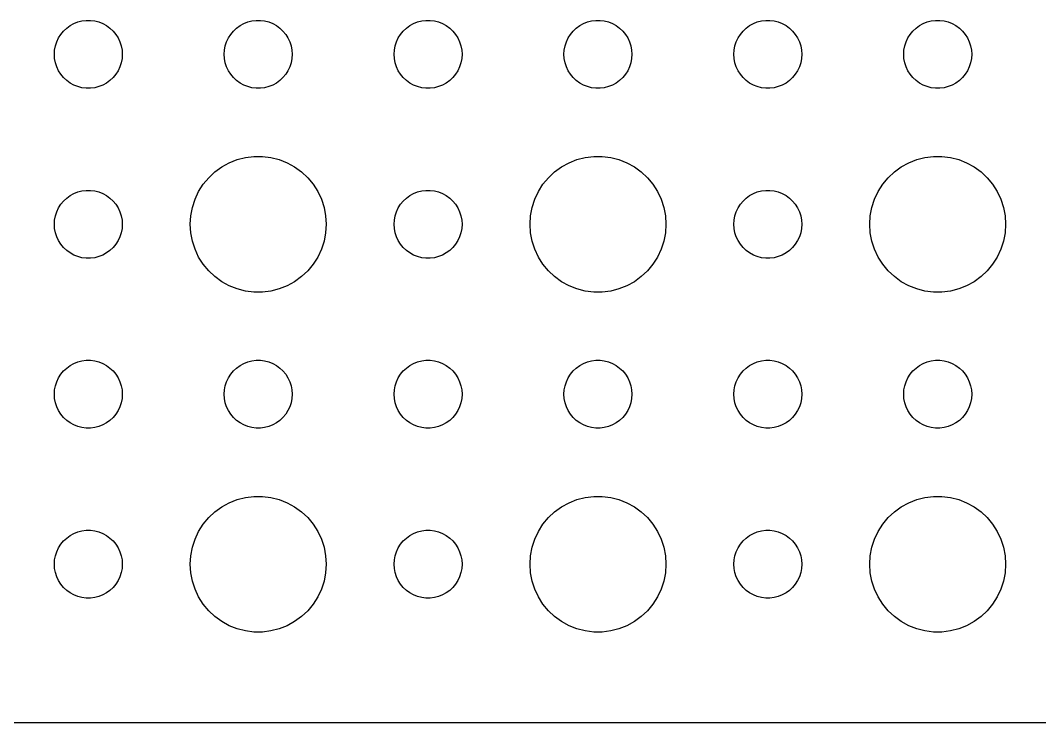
# Model space of a CAD drawing. Header units: metres. Extents: x -180 to 180, y -37 to 37.
# Drawn here: x -3 to 42, y -36.99 to -6 of the extents above; entities that cross this region are included whole.
import ezdxf

# ---------------------------------------------------------------- set-up
doc = ezdxf.new("R2010")
doc.units = ezdxf.units.M

msp = doc.modelspace()

# ---------------------------------------------------------------- linework, layer by layer
for p, q in [((-0.956131, -6.34422), (-0.803726, -6.23351)), ((-0.803726, -6.23351), (-0.638657, -6.14275)), ((-0.638657, -6.14275), (-0.463516, -6.07341)), ((-0.463516, -6.07341), (-0.281067, -6.02657)), ((-0.281067, -6.02657), (-0.094177, -6.00294)), ((-0.094177, -6.00294), (0.094177, -6.00294)), ((0.094177, -6.00294), (0.281067, -6.02657)), ((0.281067, -6.02657), (0.463516, -6.07341)), ((0.463516, -6.07341), (0.638657, -6.14275)), ((0.638657, -6.14275), (0.803726, -6.23351)), ((0.803726, -6.23351), (0.956131, -6.34422)), ((6.54385, -6.34422), (6.69626, -6.23351)), ((6.69626, -6.23351), (6.86133, -6.14275)), ((6.86133, -6.14275), (7.03647, -6.07341)), ((7.03647, -6.07341), (7.21892, -6.02657)), ((7.21892, -6.02657), (7.40581, -6.00294)), ((7.40581, -6.00294), (7.59418, -6.00294)), ((7.59418, -6.00294), (7.78107, -6.02657)), ((7.78107, -6.02657), (7.96352, -6.07341)), ((7.96352, -6.07341), (8.13866, -6.14275)), ((8.13866, -6.14275), (8.30373, -6.23351)), ((8.30373, -6.23351), (8.45613, -6.34422)), ((14.0439, -6.34422), (14.1963, -6.23351)), ((14.1963, -6.23351), (14.3613, -6.14275)), ((14.3613, -6.14275), (14.5365, -6.07341)), ((14.5365, -6.07341), (14.7189, -6.02657)), ((14.7189, -6.02657), (14.9058, -6.00294)), ((14.9058, -6.00294), (15.0942, -6.00294)), ((15.0942, -6.00294), (15.2811, -6.02657)), ((15.2811, -6.02657), (15.4635, -6.07341)), ((15.4635, -6.07341), (15.6387, -6.14275)), ((15.6387, -6.14275), (15.8037, -6.23351)), ((15.8037, -6.23351), (15.9561, -6.34422)), ((21.5439, -6.34422), (21.6963, -6.23351)), ((21.6963, -6.23351), (21.8613, -6.14275)), ((21.8613, -6.14275), (22.0365, -6.07341)), ((22.0365, -6.07341), (22.2189, -6.02657)), ((22.2189, -6.02657), (22.4058, -6.00294)), ((22.4058, -6.00294), (22.5942, -6.00294)), ((22.5942, -6.00294), (22.7811, -6.02657)), ((22.7811, -6.02657), (22.9635, -6.07341)), ((22.9635, -6.07341), (23.1387, -6.14275)), ((23.1387, -6.14275), (23.3037, -6.23351)), ((23.3037, -6.23351), (23.4561, -6.34422)), ((29.0439, -6.34422), (29.1963, -6.23351)), ((29.1963, -6.23351), (29.3613, -6.14275)), ((29.3613, -6.14275), (29.5365, -6.07341)), ((29.5365, -6.07341), (29.7189, -6.02657)), ((29.7189, -6.02657), (29.9058, -6.00294)), ((29.9058, -6.00294), (30.0942, -6.00294)), ((30.0942, -6.00294), (30.2811, -6.02657)), ((30.2811, -6.02657), (30.4635, -6.07341)), ((30.4635, -6.07341), (30.6387, -6.14275)), ((30.6387, -6.14275), (30.8037, -6.23351)), ((30.8037, -6.23351), (30.9561, -6.34422)), ((36.5439, -6.34422), (36.6963, -6.23351)), ((36.6963, -6.23351), (36.8613, -6.14275)), ((36.8613, -6.14275), (37.0365, -6.07341)), ((37.0365, -6.07341), (37.2189, -6.02657)), ((37.2189, -6.02657), (37.4058, -6.00294)), ((37.4058, -6.00294), (37.5942, -6.00294)), ((37.5942, -6.00294), (37.7811, -6.02657)), ((37.7811, -6.02657), (37.9635, -6.07341)), ((37.9635, -6.07341), (38.1387, -6.14275)), ((38.1387, -6.14275), (38.3037, -6.23351)), ((38.3037, -6.23351), (38.4561, -6.34422)), ((-1.31445, -6.77736), (-1.21352, -6.61832)), ((-1.21352, -6.61832), (-1.09344, -6.47318)), ((-1.09344, -6.47318), (-0.956131, -6.34422)), ((0.956131, -6.34422), (1.09344, -6.47318)), ((1.09344, -6.47318), (1.21352, -6.61832)), ((1.21352, -6.61832), (1.31445, -6.77736)), ((6.18553, -6.77736), (6.28647, -6.61832)), ((6.28647, -6.61832), (6.40654, -6.47318)), ((6.40654, -6.47318), (6.54385, -6.34422)), ((8.45613, -6.34422), (8.59344, -6.47318)), ((8.59344, -6.47318), (8.71352, -6.61832)), ((8.71352, -6.61832), (8.81445, -6.77736)), ((13.6855, -6.77736), (13.7865, -6.61832)), ((13.7865, -6.61832), (13.9065, -6.47318)), ((13.9065, -6.47318), (14.0439, -6.34422)), ((15.9561, -6.34422), (16.0934, -6.47318)), ((16.0934, -6.47318), (16.2135, -6.61832)), ((16.2135, -6.61832), (16.3145, -6.77736)), ((21.1855, -6.77736), (21.2865, -6.61832)), ((21.2865, -6.61832), (21.4065, -6.47318)), ((21.4065, -6.47318), (21.5439, -6.34422)), ((23.4561, -6.34422), (23.5934, -6.47318)), ((23.5934, -6.47318), (23.7135, -6.61832)), ((23.7135, -6.61832), (23.8145, -6.77736)), ((28.6855, -6.77736), (28.7865, -6.61832)), ((28.7865, -6.61832), (28.9065, -6.47318)), ((28.9065, -6.47318), (29.0439, -6.34422)), ((30.9561, -6.34422), (31.0934, -6.47318)), ((31.0934, -6.47318), (31.2135, -6.61832)), ((31.2135, -6.61832), (31.3145, -6.77736)), ((36.1855, -6.77736), (36.2865, -6.61832)), ((36.2865, -6.61832), (36.4065, -6.47318)), ((36.4065, -6.47318), (36.5439, -6.34422)), ((38.4561, -6.34422), (38.5934, -6.47318)), ((38.5934, -6.47318), (38.7135, -6.61832)), ((38.7135, -6.61832), (38.8145, -6.77736)), ((-1.48816, -7.312), (-1.45287, -7.12695)), ((-1.45287, -7.12695), (-1.39465, -6.9478)), ((-1.39465, -6.9478), (-1.31445, -6.77736)), ((1.31445, -6.77736), (1.39465, -6.9478)), ((1.39465, -6.9478), (1.45287, -7.12695)), ((1.45287, -7.12695), (1.48816, -7.312)), ((6.01183, -7.312), (6.04712, -7.12695)), ((6.04712, -7.12695), (6.10533, -6.9478)), ((6.10533, -6.9478), (6.18553, -6.77736)), ((8.81445, -6.77736), (8.89465, -6.9478)), ((8.89465, -6.9478), (8.95287, -7.12695)), ((8.95287, -7.12695), (8.98816, -7.312)), ((13.5118, -7.312), (13.5471, -7.12695)), ((13.5471, -7.12695), (13.6053, -6.9478)), ((13.6053, -6.9478), (13.6855, -6.77736)), ((16.3145, -6.77736), (16.3947, -6.9478)), ((16.3947, -6.9478), (16.4529, -7.12695)), ((16.4529, -7.12695), (16.4882, -7.312)), ((21.0118, -7.312), (21.0471, -7.12695)), ((21.0471, -7.12695), (21.1053, -6.9478)), ((21.1053, -6.9478), (21.1855, -6.77736)), ((23.8145, -6.77736), (23.8947, -6.9478)), ((23.8947, -6.9478), (23.9529, -7.12695)), ((23.9529, -7.12695), (23.9882, -7.312)), ((28.5118, -7.312), (28.5471, -7.12695)), ((28.5471, -7.12695), (28.6053, -6.9478)), ((28.6053, -6.9478), (28.6855, -6.77736)), ((31.3145, -6.77736), (31.3947, -6.9478)), ((31.3947, -6.9478), (31.4529, -7.12695)), ((31.4529, -7.12695), (31.4882, -7.312)), ((36.0118, -7.312), (36.0471, -7.12695)), ((36.0471, -7.12695), (36.1053, -6.9478)), ((36.1053, -6.9478), (36.1855, -6.77736)), ((38.8145, -6.77736), (38.8947, -6.9478)), ((38.8947, -6.9478), (38.9529, -7.12695)), ((38.9529, -7.12695), (38.9882, -7.312)), ((-1.5, -7.5), (-1.48816, -7.312)), ((-1.48816, -7.68799), (-1.5, -7.5)), ((1.48816, -7.312), (1.5, -7.5)), ((1.5, -7.5), (1.48816, -7.68799)), ((6, -7.5), (6.01183, -7.312)), ((6.01183, -7.68799), (6, -7.5)), ((8.98816, -7.312), (9, -7.5)), ((9, -7.5), (8.98816, -7.68799)), ((13.5, -7.5), (13.5118, -7.312)), ((13.5118, -7.68799), (13.5, -7.5)), ((16.4882, -7.312), (16.5, -7.5)), ((16.5, -7.5), (16.4882, -7.68799)), ((21, -7.5), (21.0118, -7.312)), ((21.0118, -7.68799), (21, -7.5)), ((23.9882, -7.312), (24, -7.5)), ((24, -7.5), (23.9882, -7.68799)), ((28.5, -7.5), (28.5118, -7.312)), ((28.5118, -7.68799), (28.5, -7.5)), ((31.4882, -7.312), (31.5, -7.5)), ((31.5, -7.5), (31.4882, -7.68799)), ((36, -7.5), (36.0118, -7.312)), ((36.0118, -7.68799), (36, -7.5)), ((38.9882, -7.312), (39, -7.5)), ((39, -7.5), (38.9882, -7.68799)), ((-1.45287, -7.87303), (-1.48816, -7.68799)), ((-1.39465, -8.05219), (-1.45287, -7.87303)), ((-1.31445, -8.22263), (-1.39465, -8.05219)), ((1.39465, -8.05219), (1.31445, -8.22263)), ((1.45287, -7.87303), (1.39465, -8.05219)), ((1.48816, -7.68799), (1.45287, -7.87303)), ((6.04712, -7.87303), (6.01183, -7.68799)), ((6.10533, -8.05219), (6.04712, -7.87303)), ((6.18553, -8.22263), (6.10533, -8.05219)), ((8.89465, -8.05219), (8.81445, -8.22263)), ((8.95287, -7.87303), (8.89465, -8.05219)), ((8.98816, -7.68799), (8.95287, -7.87303)), ((13.5471, -7.87303), (13.5118, -7.68799)), ((13.6053, -8.05219), (13.5471, -7.87303)), ((13.6855, -8.22263), (13.6053, -8.05219)), ((16.3947, -8.05219), (16.3145, -8.22263)), ((16.4529, -7.87303), (16.3947, -8.05219)), ((16.4882, -7.68799), (16.4529, -7.87303)), ((21.0471, -7.87303), (21.0118, -7.68799)), ((21.1053, -8.05219), (21.0471, -7.87303)), ((21.1855, -8.22263), (21.1053, -8.05219)), ((23.8947, -8.05219), (23.8145, -8.22263)), ((23.9529, -7.87303), (23.8947, -8.05219)), ((23.9882, -7.68799), (23.9529, -7.87303)), ((28.5471, -7.87303), (28.5118, -7.68799)), ((28.6053, -8.05219), (28.5471, -7.87303)), ((28.6855, -8.22263), (28.6053, -8.05219)), ((31.3947, -8.05219), (31.3145, -8.22263)), ((31.4529, -7.87303), (31.3947, -8.05219)), ((31.4882, -7.68799), (31.4529, -7.87303)), ((36.0471, -7.87303), (36.0118, -7.68799)), ((36.1053, -8.05219), (36.0471, -7.87303)), ((36.1855, -8.22263), (36.1053, -8.05219)), ((38.8947, -8.05219), (38.8145, -8.22263)), ((38.9529, -7.87303), (38.8947, -8.05219)), ((38.9882, -7.68799), (38.9529, -7.87303)), ((-1.21352, -8.38167), (-1.31445, -8.22263)), ((-1.09344, -8.52681), (-1.21352, -8.38167)), ((-0.956131, -8.65576), (-1.09344, -8.52681)), ((1.09344, -8.52681), (0.956131, -8.65576)), ((1.21352, -8.38167), (1.09344, -8.52681)), ((1.31445, -8.22263), (1.21352, -8.38167)), ((6.28647, -8.38167), (6.18553, -8.22263)), ((6.40654, -8.52681), (6.28647, -8.38167)), ((6.54385, -8.65576), (6.40654, -8.52681)), ((8.59344, -8.52681), (8.45613, -8.65576)), ((8.71352, -8.38167), (8.59344, -8.52681)), ((8.81445, -8.22263), (8.71352, -8.38167)), ((13.7865, -8.38167), (13.6855, -8.22263)), ((13.9065, -8.52681), (13.7865, -8.38167)), ((14.0439, -8.65576), (13.9065, -8.52681)), ((16.0934, -8.52681), (15.9561, -8.65576)), ((16.2135, -8.38167), (16.0934, -8.52681)), ((16.3145, -8.22263), (16.2135, -8.38167)), ((21.2865, -8.38167), (21.1855, -8.22263)), ((21.4065, -8.52681), (21.2865, -8.38167)), ((21.5439, -8.65576), (21.4065, -8.52681)), ((23.5934, -8.52681), (23.4561, -8.65576)), ((23.7135, -8.38167), (23.5934, -8.52681)), ((23.8145, -8.22263), (23.7135, -8.38167)), ((28.7865, -8.38167), (28.6855, -8.22263)), ((28.9065, -8.52681), (28.7865, -8.38167)), ((29.0439, -8.65576), (28.9065, -8.52681)), ((31.0934, -8.52681), (30.9561, -8.65576)), ((31.2135, -8.38167), (31.0934, -8.52681)), ((31.3145, -8.22263), (31.2135, -8.38167)), ((36.2865, -8.38167), (36.1855, -8.22263)), ((36.4065, -8.52681), (36.2865, -8.38167)), ((36.5439, -8.65576), (36.4065, -8.52681)), ((38.5934, -8.52681), (38.4561, -8.65576)), ((38.7135, -8.38167), (38.5934, -8.52681)), ((38.8145, -8.22263), (38.7135, -8.38167)), ((-0.803726, -8.76648), (-0.956131, -8.65576)), ((-0.638657, -8.85724), (-0.803726, -8.76648)), ((-0.463516, -8.92657), (-0.638657, -8.85724)), ((-0.281067, -8.97342), (-0.463516, -8.92657)), ((-0.094177, -8.99704), (-0.281067, -8.97342)), ((0.094177, -8.99704), (-0.094177, -8.99704)), ((0.281067, -8.97342), (0.094177, -8.99704)), ((0.463516, -8.92657), (0.281067, -8.97342)), ((0.638657, -8.85724), (0.463516, -8.92657)), ((0.803726, -8.76648), (0.638657, -8.85724)), ((0.956131, -8.65576), (0.803726, -8.76648)), ((6.69626, -8.76648), (6.54385, -8.65576)), ((6.86133, -8.85724), (6.69626, -8.76648)), ((7.03647, -8.92657), (6.86133, -8.85724)), ((7.21892, -8.97342), (7.03647, -8.92657)), ((7.40581, -8.99704), (7.21892, -8.97342)), ((7.59418, -8.99704), (7.40581, -8.99704)), ((7.78107, -8.97342), (7.59418, -8.99704)), ((7.96352, -8.92657), (7.78107, -8.97342)), ((8.13866, -8.85724), (7.96352, -8.92657)), ((8.30373, -8.76648), (8.13866, -8.85724)), ((8.45613, -8.65576), (8.30373, -8.76648)), ((14.1963, -8.76648), (14.0439, -8.65576)), ((14.3613, -8.85724), (14.1963, -8.76648)), ((14.5365, -8.92657), (14.3613, -8.85724)), ((14.7189, -8.97342), (14.5365, -8.92657)), ((14.9058, -8.99704), (14.7189, -8.97342)), ((15.0942, -8.99704), (14.9058, -8.99704)), ((15.2811, -8.97342), (15.0942, -8.99704)), ((15.4635, -8.92657), (15.2811, -8.97342)), ((15.6387, -8.85724), (15.4635, -8.92657)), ((15.8037, -8.76648), (15.6387, -8.85724)), ((15.9561, -8.65576), (15.8037, -8.76648)), ((21.6963, -8.76648), (21.5439, -8.65576)), ((21.8613, -8.85724), (21.6963, -8.76648)), ((22.0365, -8.92657), (21.8613, -8.85724)), ((22.2189, -8.97342), (22.0365, -8.92657)), ((22.4058, -8.99704), (22.2189, -8.97342)), ((22.5942, -8.99704), (22.4058, -8.99704)), ((22.7811, -8.97342), (22.5942, -8.99704)), ((22.9635, -8.92657), (22.7811, -8.97342)), ((23.1387, -8.85724), (22.9635, -8.92657)), ((23.3037, -8.76648), (23.1387, -8.85724)), ((23.4561, -8.65576), (23.3037, -8.76648)), ((29.1963, -8.76648), (29.0439, -8.65576)), ((29.3613, -8.85724), (29.1963, -8.76648)), ((29.5365, -8.92657), (29.3613, -8.85724)), ((29.7189, -8.97342), (29.5365, -8.92657)), ((29.9058, -8.99704), (29.7189, -8.97342)), ((30.0942, -8.99704), (29.9058, -8.99704)), ((30.2811, -8.97342), (30.0942, -8.99704)), ((30.4635, -8.92657), (30.2811, -8.97342)), ((30.6387, -8.85724), (30.4635, -8.92657)), ((30.8037, -8.76648), (30.6387, -8.85724)), ((30.9561, -8.65576), (30.8037, -8.76648)), ((36.6963, -8.76648), (36.5439, -8.65576)), ((36.8613, -8.85724), (36.6963, -8.76648)), ((37.0365, -8.92657), (36.8613, -8.85724)), ((37.2189, -8.97342), (37.0365, -8.92657)), ((37.4058, -8.99704), (37.2189, -8.97342)), ((37.5942, -8.99704), (37.4058, -8.99704)), ((37.7811, -8.97342), (37.5942, -8.99704)), ((37.9635, -8.92657), (37.7811, -8.97342)), ((38.1387, -8.85724), (37.9635, -8.92657)), ((38.3037, -8.76648), (38.1387, -8.85724)), ((38.4561, -8.65576), (38.3037, -8.76648)), ((6.22266, -12.2855), (6.57294, -12.1468)), ((6.57294, -12.1468), (6.93785, -12.0531)), ((6.93785, -12.0531), (7.31161, -12.0059)), ((7.31161, -12.0059), (7.68837, -12.0059)), ((7.68837, -12.0059), (8.06213, -12.0531)), ((8.06213, -12.0531), (8.42705, -12.1468)), ((8.42705, -12.1468), (8.77733, -12.2855)), ((21.2227, -12.2855), (21.5729, -12.1468)), ((21.5729, -12.1468), (21.9379, -12.0531)), ((21.9379, -12.0531), (22.3116, -12.0059)), ((22.3116, -12.0059), (22.6884, -12.0059)), ((22.6884, -12.0059), (23.0621, -12.0531)), ((23.0621, -12.0531), (23.427, -12.1468)), ((23.427, -12.1468), (23.7773, -12.2855)), ((36.2227, -12.2855), (36.5729, -12.1468)), ((36.5729, -12.1468), (36.9379, -12.0531)), ((36.9379, -12.0531), (37.3116, -12.0059)), ((37.3116, -12.0059), (37.6884, -12.0059)), ((37.6884, -12.0059), (38.0621, -12.0531)), ((38.0621, -12.0531), (38.427, -12.1468)), ((38.427, -12.1468), (38.7773, -12.2855)), ((5.58772, -12.6884), (5.89252, -12.467)), ((5.89252, -12.467), (6.22266, -12.2855)), ((8.77733, -12.2855), (9.10747, -12.467)), ((9.10747, -12.467), (9.41226, -12.6884)), ((20.5877, -12.6884), (20.8925, -12.467)), ((20.8925, -12.467), (21.2227, -12.2855)), ((23.7773, -12.2855), (24.1075, -12.467)), ((24.1075, -12.467), (24.4123, -12.6884)), ((35.5877, -12.6884), (35.8925, -12.467)), ((35.8925, -12.467), (36.2227, -12.2855)), ((38.7773, -12.2855), (39.1075, -12.467)), ((39.1075, -12.467), (39.4123, -12.6884)), ((5.07294, -13.2366), (5.31308, -12.9464)), ((5.31308, -12.9464), (5.58772, -12.6884)), ((9.41226, -12.6884), (9.6869, -12.9464)), ((9.6869, -12.9464), (9.92705, -13.2366)), ((20.0729, -13.2366), (20.3131, -12.9464)), ((20.3131, -12.9464), (20.5877, -12.6884)), ((24.4123, -12.6884), (24.6869, -12.9464)), ((24.6869, -12.9464), (24.927, -13.2366)), ((35.0729, -13.2366), (35.3131, -12.9464)), ((35.3131, -12.9464), (35.5877, -12.6884)), ((39.4123, -12.6884), (39.6869, -12.9464)), ((39.6869, -12.9464), (39.927, -13.2366)), ((4.87108, -13.5547), (5.07294, -13.2366)), ((9.92705, -13.2366), (10.1289, -13.5547)), ((19.8711, -13.5547), (20.0729, -13.2366)), ((24.927, -13.2366), (25.1289, -13.5547)), ((34.8711, -13.5547), (35.0729, -13.2366)), ((39.927, -13.2366), (40.1289, -13.5547)), ((-1.09344, -13.9732), (-0.956131, -13.8442)), ((-0.956131, -13.8442), (-0.803726, -13.7335)), ((-0.803726, -13.7335), (-0.638657, -13.6427)), ((-0.638657, -13.6427), (-0.463516, -13.5734)), ((-0.463516, -13.5734), (-0.281067, -13.5266)), ((-0.281067, -13.5266), (-0.094177, -13.5029)), ((-0.094177, -13.5029), (0.094177, -13.5029)), ((0.094177, -13.5029), (0.281067, -13.5266)), ((0.281067, -13.5266), (0.463516, -13.5734)), ((0.463516, -13.5734), (0.638657, -13.6427)), ((0.638657, -13.6427), (0.803726, -13.7335)), ((0.803726, -13.7335), (0.956131, -13.8442)), ((0.956131, -13.8442), (1.09344, -13.9732)), ((4.59424, -14.2539), (4.71066, -13.8956)), ((4.71066, -13.8956), (4.87108, -13.5547)), ((10.1289, -13.5547), (10.2893, -13.8956)), ((10.2893, -13.8956), (10.4057, -14.2539)), ((13.9065, -13.9732), (14.0439, -13.8442)), ((14.0439, -13.8442), (14.1963, -13.7335)), ((14.1963, -13.7335), (14.3613, -13.6427)), ((14.3613, -13.6427), (14.5365, -13.5734)), ((14.5365, -13.5734), (14.7189, -13.5266)), ((14.7189, -13.5266), (14.9058, -13.5029)), ((14.9058, -13.5029), (15.0942, -13.5029)), ((15.0942, -13.5029), (15.2811, -13.5266)), ((15.2811, -13.5266), (15.4635, -13.5734)), ((15.4635, -13.5734), (15.6387, -13.6427)), ((15.6387, -13.6427), (15.8037, -13.7335)), ((15.8037, -13.7335), (15.9561, -13.8442)), ((15.9561, -13.8442), (16.0934, -13.9732)), ((19.5942, -14.2539), (19.7107, -13.8956)), ((19.7107, -13.8956), (19.8711, -13.5547)), ((25.1289, -13.5547), (25.2893, -13.8956)), ((25.2893, -13.8956), (25.4057, -14.2539)), ((28.9065, -13.9732), (29.0439, -13.8442)), ((29.0439, -13.8442), (29.1963, -13.7335)), ((29.1963, -13.7335), (29.3613, -13.6427)), ((29.3613, -13.6427), (29.5365, -13.5734)), ((29.5365, -13.5734), (29.7189, -13.5266)), ((29.7189, -13.5266), (29.9058, -13.5029)), ((29.9058, -13.5029), (30.0942, -13.5029)), ((30.0942, -13.5029), (30.2811, -13.5266)), ((30.2811, -13.5266), (30.4635, -13.5734)), ((30.4635, -13.5734), (30.6387, -13.6427)), ((30.6387, -13.6427), (30.8037, -13.7335)), ((30.8037, -13.7335), (30.9561, -13.8442)), ((30.9561, -13.8442), (31.0934, -13.9732)), ((34.5942, -14.2539), (34.7107, -13.8956)), ((34.7107, -13.8956), (34.8711, -13.5547)), ((40.1289, -13.5547), (40.2893, -13.8956)), ((40.2893, -13.8956), (40.4057, -14.2539)), ((-1.39465, -14.4478), (-1.31445, -14.2774)), ((-1.31445, -14.2774), (-1.21352, -14.1183)), ((-1.21352, -14.1183), (-1.09344, -13.9732)), ((1.09344, -13.9732), (1.21352, -14.1183)), ((1.21352, -14.1183), (1.31445, -14.2774)), ((1.31445, -14.2774), (1.39465, -14.4478)), ((4.52365, -14.624), (4.59424, -14.2539)), ((10.4057, -14.2539), (10.4763, -14.624)), ((13.6053, -14.4478), (13.6855, -14.2774)), ((13.6855, -14.2774), (13.7865, -14.1183)), ((13.7865, -14.1183), (13.9065, -13.9732)), ((16.0934, -13.9732), (16.2135, -14.1183)), ((16.2135, -14.1183), (16.3145, -14.2774)), ((16.3145, -14.2774), (16.3947, -14.4478)), ((19.5237, -14.624), (19.5942, -14.2539)), ((25.4057, -14.2539), (25.4763, -14.624)), ((28.6053, -14.4478), (28.6855, -14.2774)), ((28.6855, -14.2774), (28.7865, -14.1183)), ((28.7865, -14.1183), (28.9065, -13.9732)), ((31.0934, -13.9732), (31.2135, -14.1183)), ((31.2135, -14.1183), (31.3145, -14.2774)), ((31.3145, -14.2774), (31.3947, -14.4478)), ((34.5237, -14.624), (34.5942, -14.2539)), ((40.4057, -14.2539), (40.4763, -14.624)), ((-1.5, -15), (-1.48816, -14.812)), ((-1.48816, -14.812), (-1.45287, -14.627)), ((-1.45287, -14.627), (-1.39465, -14.4478)), ((1.39465, -14.4478), (1.45287, -14.627)), ((1.45287, -14.627), (1.48816, -14.812)), ((1.48816, -14.812), (1.5, -15)), ((4.5, -15), (4.52365, -14.624)), ((10.4763, -14.624), (10.5, -15)), ((13.5, -15), (13.5118, -14.812)), ((13.5118, -14.812), (13.5471, -14.627)), ((13.5471, -14.627), (13.6053, -14.4478)), ((16.3947, -14.4478), (16.4529, -14.627)), ((16.4529, -14.627), (16.4882, -14.812)), ((16.4882, -14.812), (16.5, -15)), ((19.5, -15), (19.5237, -14.624)), ((25.4763, -14.624), (25.5, -15)), ((28.5, -15), (28.5118, -14.812)), ((28.5118, -14.812), (28.5471, -14.627)), ((28.5471, -14.627), (28.6053, -14.4478)), ((31.3947, -14.4478), (31.4529, -14.627)), ((31.4529, -14.627), (31.4882, -14.812)), ((31.4882, -14.812), (31.5, -15)), ((34.5, -15), (34.5237, -14.624)), ((40.4763, -14.624), (40.5, -15)), ((-1.48816, -15.188), (-1.5, -15)), ((-1.45287, -15.373), (-1.48816, -15.188)), ((1.48816, -15.188), (1.45287, -15.373)), ((1.5, -15), (1.48816, -15.188)), ((4.52365, -15.376), (4.5, -15)), ((10.5, -15), (10.4763, -15.376)), ((13.5118, -15.188), (13.5, -15)), ((13.5471, -15.373), (13.5118, -15.188)), ((16.4882, -15.188), (16.4529, -15.373)), ((16.5, -15), (16.4882, -15.188)), ((19.5237, -15.376), (19.5, -15)), ((25.5, -15), (25.4763, -15.376)), ((28.5118, -15.188), (28.5, -15)), ((28.5471, -15.373), (28.5118, -15.188)), ((31.4882, -15.188), (31.4529, -15.373)), ((31.5, -15), (31.4882, -15.188)), ((34.5237, -15.376), (34.5, -15)), ((40.5, -15), (40.4763, -15.376)), ((-1.39465, -15.5522), (-1.45287, -15.373)), ((-1.31445, -15.7226), (-1.39465, -15.5522)), ((-1.21352, -15.8817), (-1.31445, -15.7226)), ((1.31445, -15.7226), (1.21352, -15.8817)), ((1.39465, -15.5522), (1.31445, -15.7226)), ((1.45287, -15.373), (1.39465, -15.5522)), ((4.59424, -15.7461), (4.52365, -15.376)), ((4.71066, -16.1044), (4.59424, -15.7461)), ((10.4057, -15.7461), (10.2893, -16.1044)), ((10.4763, -15.376), (10.4057, -15.7461)), ((13.6053, -15.5522), (13.5471, -15.373)), ((13.6855, -15.7226), (13.6053, -15.5522)), ((13.7865, -15.8817), (13.6855, -15.7226)), ((16.3145, -15.7226), (16.2135, -15.8817)), ((16.3947, -15.5522), (16.3145, -15.7226)), ((16.4529, -15.373), (16.3947, -15.5522)), ((19.5942, -15.7461), (19.5237, -15.376)), ((19.7107, -16.1044), (19.5942, -15.7461)), ((25.4057, -15.7461), (25.2893, -16.1044)), ((25.4763, -15.376), (25.4057, -15.7461)), ((28.6053, -15.5522), (28.5471, -15.373)), ((28.6855, -15.7226), (28.6053, -15.5522)), ((28.7865, -15.8817), (28.6855, -15.7226)), ((31.3145, -15.7226), (31.2135, -15.8817)), ((31.3947, -15.5522), (31.3145, -15.7226)), ((31.4529, -15.373), (31.3947, -15.5522)), ((34.5942, -15.7461), (34.5237, -15.376)), ((34.7107, -16.1044), (34.5942, -15.7461)), ((40.4057, -15.7461), (40.2893, -16.1044)), ((40.4763, -15.376), (40.4057, -15.7461)), ((-1.09344, -16.0268), (-1.21352, -15.8817)), ((-0.956131, -16.1558), (-1.09344, -16.0268)), ((-0.803726, -16.2665), (-0.956131, -16.1558)), ((0.956131, -16.1558), (0.803726, -16.2665)), ((1.09344, -16.0268), (0.956131, -16.1558)), ((1.21352, -15.8817), (1.09344, -16.0268)), ((4.87108, -16.4453), (4.71066, -16.1044)), ((10.2893, -16.1044), (10.1289, -16.4453)), ((13.9065, -16.0268), (13.7865, -15.8817)), ((14.0439, -16.1558), (13.9065, -16.0268)), ((14.1963, -16.2665), (14.0439, -16.1558)), ((15.9561, -16.1558), (15.8037, -16.2665)), ((16.0934, -16.0268), (15.9561, -16.1558)), ((16.2135, -15.8817), (16.0934, -16.0268)), ((19.8711, -16.4453), (19.7107, -16.1044)), ((25.2893, -16.1044), (25.1289, -16.4453)), ((28.9065, -16.0268), (28.7865, -15.8817)), ((29.0439, -16.1558), (28.9065, -16.0268)), ((29.1963, -16.2665), (29.0439, -16.1558)), ((30.9561, -16.1558), (30.8037, -16.2665)), ((31.0934, -16.0268), (30.9561, -16.1558)), ((31.2135, -15.8817), (31.0934, -16.0268)), ((34.8711, -16.4453), (34.7107, -16.1044)), ((40.2893, -16.1044), (40.1289, -16.4453)), ((-0.638657, -16.3572), (-0.803726, -16.2665)), ((-0.463516, -16.4266), (-0.638657, -16.3572)), ((-0.281067, -16.4734), (-0.463516, -16.4266)), ((-0.094177, -16.497), (-0.281067, -16.4734)), ((0.094177, -16.497), (-0.094177, -16.497)), ((0.281067, -16.4734), (0.094177, -16.497)), ((0.463516, -16.4266), (0.281067, -16.4734)), ((0.638657, -16.3572), (0.463516, -16.4266)), ((0.803726, -16.2665), (0.638657, -16.3572)), ((5.07294, -16.7634), (4.87108, -16.4453)), ((10.1289, -16.4453), (9.92705, -16.7634)), ((14.3613, -16.3572), (14.1963, -16.2665)), ((14.5365, -16.4266), (14.3613, -16.3572)), ((14.7189, -16.4734), (14.5365, -16.4266)), ((14.9058, -16.497), (14.7189, -16.4734)), ((15.0942, -16.497), (14.9058, -16.497)), ((15.2811, -16.4734), (15.0942, -16.497)), ((15.4635, -16.4266), (15.2811, -16.4734)), ((15.6387, -16.3572), (15.4635, -16.4266)), ((15.8037, -16.2665), (15.6387, -16.3572)), ((20.0729, -16.7634), (19.8711, -16.4453)), ((25.1289, -16.4453), (24.927, -16.7634)), ((29.3613, -16.3572), (29.1963, -16.2665)), ((29.5365, -16.4266), (29.3613, -16.3572)), ((29.7189, -16.4734), (29.5365, -16.4266)), ((29.9058, -16.497), (29.7189, -16.4734)), ((30.0942, -16.497), (29.9058, -16.497)), ((30.2811, -16.4734), (30.0942, -16.497)), ((30.4635, -16.4266), (30.2811, -16.4734)), ((30.6387, -16.3572), (30.4635, -16.4266)), ((30.8037, -16.2665), (30.6387, -16.3572)), ((35.0729, -16.7634), (34.8711, -16.4453)), ((40.1289, -16.4453), (39.927, -16.7634)), ((5.31308, -17.0536), (5.07294, -16.7634)), ((5.58772, -17.3115), (5.31308, -17.0536)), ((9.6869, -17.0536), (9.41226, -17.3115)), ((9.92705, -16.7634), (9.6869, -17.0536)), ((20.3131, -17.0536), (20.0729, -16.7634)), ((20.5877, -17.3115), (20.3131, -17.0536)), ((24.6869, -17.0536), (24.4123, -17.3115)), ((24.927, -16.7634), (24.6869, -17.0536)), ((35.3131, -17.0536), (35.0729, -16.7634)), ((35.5877, -17.3115), (35.3131, -17.0536)), ((39.6869, -17.0536), (39.4123, -17.3115)), ((39.927, -16.7634), (39.6869, -17.0536)), ((5.89252, -17.533), (5.58772, -17.3115)), ((6.22266, -17.7145), (5.89252, -17.533)), ((9.10747, -17.533), (8.77733, -17.7145)), ((9.41226, -17.3115), (9.10747, -17.533)), ((20.8925, -17.533), (20.5877, -17.3115)), ((21.2227, -17.7145), (20.8925, -17.533)), ((24.1075, -17.533), (23.7773, -17.7145)), ((24.4123, -17.3115), (24.1075, -17.533)), ((35.8925, -17.533), (35.5877, -17.3115)), ((36.2227, -17.7145), (35.8925, -17.533)), ((39.1075, -17.533), (38.7773, -17.7145)), ((39.4123, -17.3115), (39.1075, -17.533)), ((6.57294, -17.8532), (6.22266, -17.7145)), ((6.93785, -17.9469), (6.57294, -17.8532)), ((7.31161, -17.9941), (6.93785, -17.9469)), ((7.68837, -17.9941), (7.31161, -17.9941)), ((8.06213, -17.9469), (7.68837, -17.9941)), ((8.42705, -17.8532), (8.06213, -17.9469)), ((8.77733, -17.7145), (8.42705, -17.8532)), ((21.5729, -17.8532), (21.2227, -17.7145)), ((21.9379, -17.9469), (21.5729, -17.8532)), ((22.3116, -17.9941), (21.9379, -17.9469)), ((22.6884, -17.9941), (22.3116, -17.9941)), ((23.0621, -17.9469), (22.6884, -17.9941)), ((23.427, -17.8532), (23.0621, -17.9469)), ((23.7773, -17.7145), (23.427, -17.8532)), ((36.5729, -17.8532), (36.2227, -17.7145)), ((36.9379, -17.9469), (36.5729, -17.8532)), ((37.3116, -17.9941), (36.9379, -17.9469)), ((37.6884, -17.9941), (37.3116, -17.9941)), ((38.0621, -17.9469), (37.6884, -17.9941)), ((38.427, -17.8532), (38.0621, -17.9469)), ((38.7773, -17.7145), (38.427, -17.8532)), ((-0.803726, -21.2335), (-0.638657, -21.1427)), ((-0.638657, -21.1427), (-0.463516, -21.0734)), ((-0.463516, -21.0734), (-0.281067, -21.0266)), ((-0.281067, -21.0266), (-0.094177, -21.003)), ((-0.094177, -21.003), (0.094177, -21.003)), ((0.094177, -21.003), (0.281067, -21.0266)), ((0.281067, -21.0266), (0.463516, -21.0734)), ((0.463516, -21.0734), (0.638657, -21.1427)), ((0.638657, -21.1427), (0.803726, -21.2335)), ((6.69626, -21.2335), (6.86133, -21.1427)), ((6.86133, -21.1427), (7.03647, -21.0734)), ((7.03647, -21.0734), (7.21892, -21.0266)), ((7.21892, -21.0266), (7.40581, -21.003)), ((7.40581, -21.003), (7.59418, -21.003)), ((7.59418, -21.003), (7.78107, -21.0266)), ((7.78107, -21.0266), (7.96352, -21.0734)), ((7.96352, -21.0734), (8.13866, -21.1427)), ((8.13866, -21.1427), (8.30373, -21.2335)), ((14.1963, -21.2335), (14.3613, -21.1427)), ((14.3613, -21.1427), (14.5365, -21.0734)), ((14.5365, -21.0734), (14.7189, -21.0266)), ((14.7189, -21.0266), (14.9058, -21.003)), ((14.9058, -21.003), (15.0942, -21.003)), ((15.0942, -21.003), (15.2811, -21.0266)), ((15.2811, -21.0266), (15.4635, -21.0734)), ((15.4635, -21.0734), (15.6387, -21.1427)), ((15.6387, -21.1427), (15.8037, -21.2335)), ((21.6963, -21.2335), (21.8613, -21.1427)), ((21.8613, -21.1427), (22.0365, -21.0734)), ((22.0365, -21.0734), (22.2189, -21.0266)), ((22.2189, -21.0266), (22.4058, -21.003)), ((22.4058, -21.003), (22.5942, -21.003)), ((22.5942, -21.003), (22.7811, -21.0266)), ((22.7811, -21.0266), (22.9635, -21.0734)), ((22.9635, -21.0734), (23.1387, -21.1427)), ((23.1387, -21.1427), (23.3037, -21.2335)), ((29.1963, -21.2335), (29.3613, -21.1427)), ((29.3613, -21.1427), (29.5365, -21.0734)), ((29.5365, -21.0734), (29.7189, -21.0266)), ((29.7189, -21.0266), (29.9058, -21.003)), ((29.9058, -21.003), (30.0942, -21.003)), ((30.0942, -21.003), (30.2811, -21.0266)), ((30.2811, -21.0266), (30.4635, -21.0734)), ((30.4635, -21.0734), (30.6387, -21.1427)), ((30.6387, -21.1427), (30.8037, -21.2335)), ((36.6963, -21.2335), (36.8613, -21.1427)), ((36.8613, -21.1427), (37.0365, -21.0734)), ((37.0365, -21.0734), (37.2189, -21.0266)), ((37.2189, -21.0266), (37.4058, -21.003)), ((37.4058, -21.003), (37.5942, -21.003)), ((37.5942, -21.003), (37.7811, -21.0266)), ((37.7811, -21.0266), (37.9635, -21.0734)), ((37.9635, -21.0734), (38.1387, -21.1427)), ((38.1387, -21.1427), (38.3037, -21.2335)), ((-1.21352, -21.6183), (-1.09344, -21.4732)), ((-1.09344, -21.4732), (-0.956131, -21.3442)), ((-0.956131, -21.3442), (-0.803726, -21.2335)), ((0.803726, -21.2335), (0.956131, -21.3442)), ((0.956131, -21.3442), (1.09344, -21.4732)), ((1.09344, -21.4732), (1.21352, -21.6183)), ((6.28647, -21.6183), (6.40654, -21.4732)), ((6.40654, -21.4732), (6.54385, -21.3442)), ((6.54385, -21.3442), (6.69626, -21.2335)), ((8.30373, -21.2335), (8.45613, -21.3442)), ((8.45613, -21.3442), (8.59344, -21.4732)), ((8.59344, -21.4732), (8.71352, -21.6183)), ((13.7865, -21.6183), (13.9065, -21.4732)), ((13.9065, -21.4732), (14.0439, -21.3442)), ((14.0439, -21.3442), (14.1963, -21.2335)), ((15.8037, -21.2335), (15.9561, -21.3442)), ((15.9561, -21.3442), (16.0934, -21.4732)), ((16.0934, -21.4732), (16.2135, -21.6183)), ((21.2865, -21.6183), (21.4065, -21.4732)), ((21.4065, -21.4732), (21.5439, -21.3442)), ((21.5439, -21.3442), (21.6963, -21.2335)), ((23.3037, -21.2335), (23.4561, -21.3442)), ((23.4561, -21.3442), (23.5934, -21.4732)), ((23.5934, -21.4732), (23.7135, -21.6183)), ((28.7865, -21.6183), (28.9065, -21.4732)), ((28.9065, -21.4732), (29.0439, -21.3442)), ((29.0439, -21.3442), (29.1963, -21.2335)), ((30.8037, -21.2335), (30.9561, -21.3442)), ((30.9561, -21.3442), (31.0934, -21.4732)), ((31.0934, -21.4732), (31.2135, -21.6183)), ((36.2865, -21.6183), (36.4065, -21.4732)), ((36.4065, -21.4732), (36.5439, -21.3442)), ((36.5439, -21.3442), (36.6963, -21.2335)), ((38.3037, -21.2335), (38.4561, -21.3442)), ((38.4561, -21.3442), (38.5934, -21.4732)), ((38.5934, -21.4732), (38.7135, -21.6183)), ((-1.45287, -22.127), (-1.39465, -21.9478)), ((-1.39465, -21.9478), (-1.31445, -21.7774)), ((-1.31445, -21.7774), (-1.21352, -21.6183)), ((1.21352, -21.6183), (1.31445, -21.7774)), ((1.31445, -21.7774), (1.39465, -21.9478)), ((1.39465, -21.9478), (1.45287, -22.127)), ((6.04712, -22.127), (6.10533, -21.9478)), ((6.10533, -21.9478), (6.18553, -21.7774)), ((6.18553, -21.7774), (6.28647, -21.6183)), ((8.71352, -21.6183), (8.81445, -21.7774)), ((8.81445, -21.7774), (8.89465, -21.9478)), ((8.89465, -21.9478), (8.95287, -22.127)), ((13.5471, -22.127), (13.6053, -21.9478)), ((13.6053, -21.9478), (13.6855, -21.7774)), ((13.6855, -21.7774), (13.7865, -21.6183)), ((16.2135, -21.6183), (16.3145, -21.7774)), ((16.3145, -21.7774), (16.3947, -21.9478)), ((16.3947, -21.9478), (16.4529, -22.127)), ((21.0471, -22.127), (21.1053, -21.9478)), ((21.1053, -21.9478), (21.1855, -21.7774)), ((21.1855, -21.7774), (21.2865, -21.6183)), ((23.7135, -21.6183), (23.8145, -21.7774)), ((23.8145, -21.7774), (23.8947, -21.9478)), ((23.8947, -21.9478), (23.9529, -22.127)), ((28.5471, -22.127), (28.6053, -21.9478)), ((28.6053, -21.9478), (28.6855, -21.7774)), ((28.6855, -21.7774), (28.7865, -21.6183)), ((31.2135, -21.6183), (31.3145, -21.7774)), ((31.3145, -21.7774), (31.3947, -21.9478)), ((31.3947, -21.9478), (31.4529, -22.127)), ((36.0471, -22.127), (36.1053, -21.9478)), ((36.1053, -21.9478), (36.1855, -21.7774)), ((36.1855, -21.7774), (36.2865, -21.6183)), ((38.7135, -21.6183), (38.8145, -21.7774)), ((38.8145, -21.7774), (38.8947, -21.9478)), ((38.8947, -21.9478), (38.9529, -22.127)), ((-1.5, -22.5), (-1.48816, -22.312)), ((-1.48816, -22.688), (-1.5, -22.5)), ((-1.48816, -22.312), (-1.45287, -22.127)), ((1.45287, -22.127), (1.48816, -22.312)), ((1.48816, -22.312), (1.5, -22.5)), ((1.5, -22.5), (1.48816, -22.688)), ((6, -22.5), (6.01183, -22.312)), ((6.01183, -22.688), (6, -22.5)), ((6.01183, -22.312), (6.04712, -22.127)), ((8.95287, -22.127), (8.98816, -22.312)), ((8.98816, -22.312), (9, -22.5)), ((9, -22.5), (8.98816, -22.688)), ((13.5, -22.5), (13.5118, -22.312)), ((13.5118, -22.688), (13.5, -22.5)), ((13.5118, -22.312), (13.5471, -22.127)), ((16.4529, -22.127), (16.4882, -22.312)), ((16.4882, -22.312), (16.5, -22.5)), ((16.5, -22.5), (16.4882, -22.688)), ((21, -22.5), (21.0118, -22.312)), ((21.0118, -22.688), (21, -22.5)), ((21.0118, -22.312), (21.0471, -22.127)), ((23.9529, -22.127), (23.9882, -22.312)), ((23.9882, -22.312), (24, -22.5)), ((24, -22.5), (23.9882, -22.688)), ((28.5, -22.5), (28.5118, -22.312)), ((28.5118, -22.688), (28.5, -22.5)), ((28.5118, -22.312), (28.5471, -22.127)), ((31.4529, -22.127), (31.4882, -22.312)), ((31.4882, -22.312), (31.5, -22.5)), ((31.5, -22.5), (31.4882, -22.688)), ((36, -22.5), (36.0118, -22.312)), ((36.0118, -22.688), (36, -22.5)), ((36.0118, -22.312), (36.0471, -22.127)), ((38.9529, -22.127), (38.9882, -22.312)), ((38.9882, -22.312), (39, -22.5)), ((39, -22.5), (38.9882, -22.688)), ((-1.45287, -22.873), (-1.48816, -22.688)), ((-1.39465, -23.0522), (-1.45287, -22.873)), ((1.45287, -22.873), (1.39465, -23.0522)), ((1.48816, -22.688), (1.45287, -22.873)), ((6.04712, -22.873), (6.01183, -22.688)), ((6.10533, -23.0522), (6.04712, -22.873)), ((8.95287, -22.873), (8.89465, -23.0522)), ((8.98816, -22.688), (8.95287, -22.873)), ((13.5471, -22.873), (13.5118, -22.688)), ((13.6053, -23.0522), (13.5471, -22.873)), ((16.4529, -22.873), (16.3947, -23.0522)), ((16.4882, -22.688), (16.4529, -22.873)), ((21.0471, -22.873), (21.0118, -22.688)), ((21.1053, -23.0522), (21.0471, -22.873)), ((23.9529, -22.873), (23.8947, -23.0522)), ((23.9882, -22.688), (23.9529, -22.873)), ((28.5471, -22.873), (28.5118, -22.688)), ((28.6053, -23.0522), (28.5471, -22.873)), ((31.4529, -22.873), (31.3947, -23.0522)), ((31.4882, -22.688), (31.4529, -22.873)), ((36.0471, -22.873), (36.0118, -22.688)), ((36.1053, -23.0522), (36.0471, -22.873)), ((38.9529, -22.873), (38.8947, -23.0522)), ((38.9882, -22.688), (38.9529, -22.873)), ((-1.31445, -23.2226), (-1.39465, -23.0522)), ((-1.21352, -23.3817), (-1.31445, -23.2226)), ((-1.09344, -23.5268), (-1.21352, -23.3817)), ((1.21352, -23.3817), (1.09344, -23.5268)), ((1.31445, -23.2226), (1.21352, -23.3817)), ((1.39465, -23.0522), (1.31445, -23.2226)), ((6.18553, -23.2226), (6.10533, -23.0522)), ((6.28647, -23.3817), (6.18553, -23.2226)), ((6.40654, -23.5268), (6.28647, -23.3817)), ((8.71352, -23.3817), (8.59344, -23.5268)), ((8.81445, -23.2226), (8.71352, -23.3817)), ((8.89465, -23.0522), (8.81445, -23.2226)), ((13.6855, -23.2226), (13.6053, -23.0522)), ((13.7865, -23.3817), (13.6855, -23.2226)), ((13.9065, -23.5268), (13.7865, -23.3817)), ((16.2135, -23.3817), (16.0934, -23.5268)), ((16.3145, -23.2226), (16.2135, -23.3817)), ((16.3947, -23.0522), (16.3145, -23.2226)), ((21.1855, -23.2226), (21.1053, -23.0522)), ((21.2865, -23.3817), (21.1855, -23.2226)), ((21.4065, -23.5268), (21.2865, -23.3817)), ((23.7135, -23.3817), (23.5934, -23.5268)), ((23.8145, -23.2226), (23.7135, -23.3817)), ((23.8947, -23.0522), (23.8145, -23.2226)), ((28.6855, -23.2226), (28.6053, -23.0522)), ((28.7865, -23.3817), (28.6855, -23.2226)), ((28.9065, -23.5268), (28.7865, -23.3817)), ((31.2135, -23.3817), (31.0934, -23.5268)), ((31.3145, -23.2226), (31.2135, -23.3817)), ((31.3947, -23.0522), (31.3145, -23.2226)), ((36.1855, -23.2226), (36.1053, -23.0522)), ((36.2865, -23.3817), (36.1855, -23.2226)), ((36.4065, -23.5268), (36.2865, -23.3817)), ((38.7135, -23.3817), (38.5934, -23.5268)), ((38.8145, -23.2226), (38.7135, -23.3817)), ((38.8947, -23.0522), (38.8145, -23.2226)), ((-0.956131, -23.6558), (-1.09344, -23.5268)), ((-0.803726, -23.7665), (-0.956131, -23.6558)), ((-0.638657, -23.8572), (-0.803726, -23.7665)), ((0.803726, -23.7665), (0.638657, -23.8572)), ((0.956131, -23.6558), (0.803726, -23.7665)), ((1.09344, -23.5268), (0.956131, -23.6558)), ((6.54385, -23.6558), (6.40654, -23.5268)), ((6.69626, -23.7665), (6.54385, -23.6558)), ((6.86133, -23.8572), (6.69626, -23.7665)), ((8.30373, -23.7665), (8.13866, -23.8572)), ((8.45613, -23.6558), (8.30373, -23.7665)), ((8.59344, -23.5268), (8.45613, -23.6558)), ((14.0439, -23.6558), (13.9065, -23.5268)), ((14.1963, -23.7665), (14.0439, -23.6558)), ((14.3613, -23.8572), (14.1963, -23.7665)), ((15.8037, -23.7665), (15.6387, -23.8572)), ((15.9561, -23.6558), (15.8037, -23.7665)), ((16.0934, -23.5268), (15.9561, -23.6558)), ((21.5439, -23.6558), (21.4065, -23.5268)), ((21.6963, -23.7665), (21.5439, -23.6558)), ((21.8613, -23.8572), (21.6963, -23.7665)), ((23.3037, -23.7665), (23.1387, -23.8572)), ((23.4561, -23.6558), (23.3037, -23.7665)), ((23.5934, -23.5268), (23.4561, -23.6558)), ((29.0439, -23.6558), (28.9065, -23.5268)), ((29.1963, -23.7665), (29.0439, -23.6558)), ((29.3613, -23.8572), (29.1963, -23.7665)), ((30.8037, -23.7665), (30.6387, -23.8572)), ((30.9561, -23.6558), (30.8037, -23.7665)), ((31.0934, -23.5268), (30.9561, -23.6558)), ((36.5439, -23.6558), (36.4065, -23.5268)), ((36.6963, -23.7665), (36.5439, -23.6558)), ((36.8613, -23.8572), (36.6963, -23.7665)), ((38.3037, -23.7665), (38.1387, -23.8572)), ((38.4561, -23.6558), (38.3037, -23.7665)), ((38.5934, -23.5268), (38.4561, -23.6558)), ((-0.463516, -23.9266), (-0.638657, -23.8572)), ((-0.281067, -23.9734), (-0.463516, -23.9266)), ((-0.094177, -23.997), (-0.281067, -23.9734)), ((0.094177, -23.997), (-0.094177, -23.997)), ((0.281067, -23.9734), (0.094177, -23.997)), ((0.463516, -23.9266), (0.281067, -23.9734)), ((0.638657, -23.8572), (0.463516, -23.9266)), ((7.03647, -23.9266), (6.86133, -23.8572)), ((7.21892, -23.9734), (7.03647, -23.9266)), ((7.40581, -23.997), (7.21892, -23.9734)), ((7.59418, -23.997), (7.40581, -23.997)), ((7.78107, -23.9734), (7.59418, -23.997)), ((7.96352, -23.9266), (7.78107, -23.9734)), ((8.13866, -23.8572), (7.96352, -23.9266)), ((14.5365, -23.9266), (14.3613, -23.8572)), ((14.7189, -23.9734), (14.5365, -23.9266)), ((14.9058, -23.997), (14.7189, -23.9734)), ((15.0942, -23.997), (14.9058, -23.997)), ((15.2811, -23.9734), (15.0942, -23.997)), ((15.4635, -23.9266), (15.2811, -23.9734)), ((15.6387, -23.8572), (15.4635, -23.9266)), ((22.0365, -23.9266), (21.8613, -23.8572)), ((22.2189, -23.9734), (22.0365, -23.9266)), ((22.4058, -23.997), (22.2189, -23.9734)), ((22.5942, -23.997), (22.4058, -23.997)), ((22.7811, -23.9734), (22.5942, -23.997)), ((22.9635, -23.9266), (22.7811, -23.9734)), ((23.1387, -23.8572), (22.9635, -23.9266)), ((29.5365, -23.9266), (29.3613, -23.8572)), ((29.7189, -23.9734), (29.5365, -23.9266)), ((29.9058, -23.997), (29.7189, -23.9734)), ((30.0942, -23.997), (29.9058, -23.997)), ((30.2811, -23.9734), (30.0942, -23.997)), ((30.4635, -23.9266), (30.2811, -23.9734)), ((30.6387, -23.8572), (30.4635, -23.9266)), ((37.0365, -23.9266), (36.8613, -23.8572)), ((37.2189, -23.9734), (37.0365, -23.9266)), ((37.4058, -23.997), (37.2189, -23.9734)), ((37.5942, -23.997), (37.4058, -23.997)), ((37.7811, -23.9734), (37.5942, -23.997)), ((37.9635, -23.9266), (37.7811, -23.9734)), ((38.1387, -23.8572), (37.9635, -23.9266)), ((5.89252, -27.467), (6.22266, -27.2855)), ((6.22266, -27.2855), (6.57294, -27.1468)), ((6.57294, -27.1468), (6.93785, -27.0531)), ((6.93785, -27.0531), (7.31161, -27.0059)), ((7.31161, -27.0059), (7.68837, -27.0059)), ((7.68837, -27.0059), (8.06213, -27.0531)), ((8.06213, -27.0531), (8.42705, -27.1468)), ((8.42705, -27.1468), (8.77733, -27.2855)), ((8.77733, -27.2855), (9.10747, -27.467)), ((20.8925, -27.467), (21.2227, -27.2855)), ((21.2227, -27.2855), (21.5729, -27.1468)), ((21.5729, -27.1468), (21.9379, -27.0531)), ((21.9379, -27.0531), (22.3116, -27.0059)), ((22.3116, -27.0059), (22.6884, -27.0059)), ((22.6884, -27.0059), (23.0621, -27.0531)), ((23.0621, -27.0531), (23.427, -27.1468)), ((23.427, -27.1468), (23.7773, -27.2855)), ((23.7773, -27.2855), (24.1075, -27.467)), ((35.8925, -27.467), (36.2227, -27.2855)), ((36.2227, -27.2855), (36.5729, -27.1468)), ((36.5729, -27.1468), (36.9379, -27.0531)), ((36.9379, -27.0531), (37.3116, -27.0059)), ((37.3116, -27.0059), (37.6884, -27.0059)), ((37.6884, -27.0059), (38.0621, -27.0531)), ((38.0621, -27.0531), (38.427, -27.1468)), ((38.427, -27.1468), (38.7773, -27.2855)), ((38.7773, -27.2855), (39.1075, -27.467)), ((5.31308, -27.9464), (5.58772, -27.6884)), ((5.58772, -27.6884), (5.89252, -27.467)), ((9.10747, -27.467), (9.41226, -27.6884)), ((9.41226, -27.6884), (9.6869, -27.9464)), ((20.3131, -27.9464), (20.5877, -27.6884)), ((20.5877, -27.6884), (20.8925, -27.467)), ((24.1075, -27.467), (24.4123, -27.6884)), ((24.4123, -27.6884), (24.6869, -27.9464)), ((35.3131, -27.9464), (35.5877, -27.6884)), ((35.5877, -27.6884), (35.8925, -27.467)), ((39.1075, -27.467), (39.4123, -27.6884)), ((39.4123, -27.6884), (39.6869, -27.9464)), ((4.87108, -28.5547), (5.07294, -28.2366)), ((5.07294, -28.2366), (5.31308, -27.9464)), ((9.6869, -27.9464), (9.92705, -28.2366)), ((9.92705, -28.2366), (10.1289, -28.5547)), ((19.8711, -28.5547), (20.0729, -28.2366)), ((20.0729, -28.2366), (20.3131, -27.9464)), ((24.6869, -27.9464), (24.927, -28.2366)), ((24.927, -28.2366), (25.1289, -28.5547)), ((34.8711, -28.5547), (35.0729, -28.2366)), ((35.0729, -28.2366), (35.3131, -27.9464)), ((39.6869, -27.9464), (39.927, -28.2366)), ((39.927, -28.2366), (40.1289, -28.5547)), ((-0.956131, -28.8442), (-0.803726, -28.7335)), ((-0.803726, -28.7335), (-0.638657, -28.6427)), ((-0.638657, -28.6427), (-0.463516, -28.5734)), ((-0.463516, -28.5734), (-0.281067, -28.5266)), ((-0.281067, -28.5266), (-0.094177, -28.503)), ((-0.094177, -28.503), (0.094177, -28.503)), ((0.094177, -28.503), (0.281067, -28.5266)), ((0.281067, -28.5266), (0.463516, -28.5734)), ((0.463516, -28.5734), (0.638657, -28.6427)), ((0.638657, -28.6427), (0.803726, -28.7335)), ((0.803726, -28.7335), (0.956131, -28.8442)), ((4.71066, -28.8956), (4.87108, -28.5547)), ((10.1289, -28.5547), (10.2893, -28.8956)), ((14.0439, -28.8442), (14.1963, -28.7335)), ((14.1963, -28.7335), (14.3613, -28.6427)), ((14.3613, -28.6427), (14.5365, -28.5734)), ((14.5365, -28.5734), (14.7189, -28.5266)), ((14.7189, -28.5266), (14.9058, -28.503)), ((14.9058, -28.503), (15.0942, -28.503)), ((15.0942, -28.503), (15.2811, -28.5266)), ((15.2811, -28.5266), (15.4635, -28.5734)), ((15.4635, -28.5734), (15.6387, -28.6427)), ((15.6387, -28.6427), (15.8037, -28.7335)), ((15.8037, -28.7335), (15.9561, -28.8442)), ((19.7107, -28.8956), (19.8711, -28.5547)), ((25.1289, -28.5547), (25.2893, -28.8956)), ((29.0439, -28.8442), (29.1963, -28.7335)), ((29.1963, -28.7335), (29.3613, -28.6427)), ((29.3613, -28.6427), (29.5365, -28.5734)), ((29.5365, -28.5734), (29.7189, -28.5266)), ((29.7189, -28.5266), (29.9058, -28.503)), ((29.9058, -28.503), (30.0942, -28.503)), ((30.0942, -28.503), (30.2811, -28.5266)), ((30.2811, -28.5266), (30.4635, -28.5734)), ((30.4635, -28.5734), (30.6387, -28.6427)), ((30.6387, -28.6427), (30.8037, -28.7335)), ((30.8037, -28.7335), (30.9561, -28.8442)), ((34.7107, -28.8956), (34.8711, -28.5547)), ((40.1289, -28.5547), (40.2893, -28.8956)), ((-1.31445, -29.2774), (-1.21352, -29.1183)), ((-1.21352, -29.1183), (-1.09344, -28.9732)), ((-1.09344, -28.9732), (-0.956131, -28.8442)), ((0.956131, -28.8442), (1.09344, -28.9732)), ((1.09344, -28.9732), (1.21352, -29.1183)), ((1.21352, -29.1183), (1.31445, -29.2774)), ((4.59424, -29.2539), (4.71066, -28.8956)), ((10.2893, -28.8956), (10.4057, -29.2539)), ((13.6855, -29.2774), (13.7865, -29.1183)), ((13.7865, -29.1183), (13.9065, -28.9732)), ((13.9065, -28.9732), (14.0439, -28.8442)), ((15.9561, -28.8442), (16.0934, -28.9732)), ((16.0934, -28.9732), (16.2135, -29.1183)), ((16.2135, -29.1183), (16.3145, -29.2774)), ((19.5942, -29.2539), (19.7107, -28.8956)), ((25.2893, -28.8956), (25.4057, -29.2539)), ((28.6855, -29.2774), (28.7865, -29.1183)), ((28.7865, -29.1183), (28.9065, -28.9732)), ((28.9065, -28.9732), (29.0439, -28.8442)), ((30.9561, -28.8442), (31.0934, -28.9732)), ((31.0934, -28.9732), (31.2135, -29.1183)), ((31.2135, -29.1183), (31.3145, -29.2774)), ((34.5942, -29.2539), (34.7107, -28.8956)), ((40.2893, -28.8956), (40.4057, -29.2539)), ((-1.48816, -29.812), (-1.45287, -29.627)), ((-1.45287, -29.627), (-1.39465, -29.4478)), ((-1.39465, -29.4478), (-1.31445, -29.2774)), ((1.31445, -29.2774), (1.39465, -29.4478)), ((1.39465, -29.4478), (1.45287, -29.627)), ((1.45287, -29.627), (1.48816, -29.812)), ((4.5, -30), (4.52365, -29.624)), ((4.52365, -29.624), (4.59424, -29.2539)), ((10.4057, -29.2539), (10.4763, -29.624)), ((10.4763, -29.624), (10.5, -30)), ((13.5118, -29.812), (13.5471, -29.627)), ((13.5471, -29.627), (13.6053, -29.4478)), ((13.6053, -29.4478), (13.6855, -29.2774)), ((16.3145, -29.2774), (16.3947, -29.4478)), ((16.3947, -29.4478), (16.4529, -29.627)), ((16.4529, -29.627), (16.4882, -29.812)), ((19.5, -30), (19.5237, -29.624)), ((19.5237, -29.624), (19.5942, -29.2539)), ((25.4057, -29.2539), (25.4763, -29.624)), ((25.4763, -29.624), (25.5, -30)), ((28.5118, -29.812), (28.5471, -29.627)), ((28.5471, -29.627), (28.6053, -29.4478)), ((28.6053, -29.4478), (28.6855, -29.2774)), ((31.3145, -29.2774), (31.3947, -29.4478)), ((31.3947, -29.4478), (31.4529, -29.627)), ((31.4529, -29.627), (31.4882, -29.812)), ((34.5, -30), (34.5237, -29.624)), ((34.5237, -29.624), (34.5942, -29.2539)), ((40.4057, -29.2539), (40.4763, -29.624)), ((40.4763, -29.624), (40.5, -30)), ((-1.5, -30), (-1.48816, -29.812)), ((-1.48816, -30.188), (-1.5, -30)), ((1.48816, -29.812), (1.5, -30)), ((1.5, -30), (1.48816, -30.188)), ((4.52365, -30.376), (4.5, -30)), ((10.5, -30), (10.4763, -30.376)), ((13.5, -30), (13.5118, -29.812)), ((13.5118, -30.188), (13.5, -30)), ((16.4882, -29.812), (16.5, -30)), ((16.5, -30), (16.4882, -30.188)), ((19.5237, -30.376), (19.5, -30)), ((25.5, -30), (25.4763, -30.376)), ((28.5, -30), (28.5118, -29.812)), ((28.5118, -30.188), (28.5, -30)), ((31.4882, -29.812), (31.5, -30)), ((31.5, -30), (31.4882, -30.188)), ((34.5237, -30.376), (34.5, -30)), ((40.5, -30), (40.4763, -30.376)), ((-1.45287, -30.373), (-1.48816, -30.188)), ((-1.39465, -30.5522), (-1.45287, -30.373)), ((-1.31445, -30.7226), (-1.39465, -30.5522)), ((1.39465, -30.5522), (1.31445, -30.7226)), ((1.45287, -30.373), (1.39465, -30.5522)), ((1.48816, -30.188), (1.45287, -30.373)), ((4.59424, -30.7461), (4.52365, -30.376)), ((10.4763, -30.376), (10.4057, -30.7461)), ((13.5471, -30.373), (13.5118, -30.188)), ((13.6053, -30.5522), (13.5471, -30.373)), ((13.6855, -30.7226), (13.6053, -30.5522)), ((16.3947, -30.5522), (16.3145, -30.7226)), ((16.4529, -30.373), (16.3947, -30.5522)), ((16.4882, -30.188), (16.4529, -30.373)), ((19.5942, -30.7461), (19.5237, -30.376)), ((25.4763, -30.376), (25.4057, -30.7461)), ((28.5471, -30.373), (28.5118, -30.188)), ((28.6053, -30.5522), (28.5471, -30.373)), ((28.6855, -30.7226), (28.6053, -30.5522)), ((31.3947, -30.5522), (31.3145, -30.7226)), ((31.4529, -30.373), (31.3947, -30.5522)), ((31.4882, -30.188), (31.4529, -30.373)), ((34.5942, -30.7461), (34.5237, -30.376)), ((40.4763, -30.376), (40.4057, -30.7461)), ((-1.21352, -30.8817), (-1.31445, -30.7226)), ((-1.09344, -31.0268), (-1.21352, -30.8817)), ((-0.956131, -31.1558), (-1.09344, -31.0268)), ((1.09344, -31.0268), (0.956131, -31.1558)), ((1.21352, -30.8817), (1.09344, -31.0268)), ((1.31445, -30.7226), (1.21352, -30.8817)), ((4.71066, -31.1044), (4.59424, -30.7461)), ((10.4057, -30.7461), (10.2893, -31.1044)), ((13.7865, -30.8817), (13.6855, -30.7226)), ((13.9065, -31.0268), (13.7865, -30.8817)), ((14.0439, -31.1558), (13.9065, -31.0268)), ((16.0934, -31.0268), (15.9561, -31.1558)), ((16.2135, -30.8817), (16.0934, -31.0268)), ((16.3145, -30.7226), (16.2135, -30.8817)), ((19.7107, -31.1044), (19.5942, -30.7461)), ((25.4057, -30.7461), (25.2893, -31.1044)), ((28.7865, -30.8817), (28.6855, -30.7226)), ((28.9065, -31.0268), (28.7865, -30.8817)), ((29.0439, -31.1558), (28.9065, -31.0268)), ((31.0934, -31.0268), (30.9561, -31.1558)), ((31.2135, -30.8817), (31.0934, -31.0268)), ((31.3145, -30.7226), (31.2135, -30.8817)), ((34.7107, -31.1044), (34.5942, -30.7461)), ((40.4057, -30.7461), (40.2893, -31.1044)), ((-0.803726, -31.2665), (-0.956131, -31.1558)), ((-0.638657, -31.3572), (-0.803726, -31.2665)), ((-0.463516, -31.4266), (-0.638657, -31.3572)), ((-0.281067, -31.4734), (-0.463516, -31.4266)), ((-0.094177, -31.497), (-0.281067, -31.4734)), ((0.094177, -31.497), (-0.094177, -31.497)), ((0.281067, -31.4734), (0.094177, -31.497)), ((0.463516, -31.4266), (0.281067, -31.4734)), ((0.638657, -31.3572), (0.463516, -31.4266)), ((0.803726, -31.2665), (0.638657, -31.3572)), ((0.956131, -31.1558), (0.803726, -31.2665)), ((4.87108, -31.4453), (4.71066, -31.1044)), ((5.07294, -31.7634), (4.87108, -31.4453)), ((10.1289, -31.4453), (9.92705, -31.7634)), ((10.2893, -31.1044), (10.1289, -31.4453)), ((14.1963, -31.2665), (14.0439, -31.1558)), ((14.3613, -31.3572), (14.1963, -31.2665)), ((14.5365, -31.4266), (14.3613, -31.3572)), ((14.7189, -31.4734), (14.5365, -31.4266)), ((14.9058, -31.497), (14.7189, -31.4734)), ((15.0942, -31.497), (14.9058, -31.497)), ((15.2811, -31.4734), (15.0942, -31.497)), ((15.4635, -31.4266), (15.2811, -31.4734)), ((15.6387, -31.3572), (15.4635, -31.4266)), ((15.8037, -31.2665), (15.6387, -31.3572)), ((15.9561, -31.1558), (15.8037, -31.2665)), ((19.8711, -31.4453), (19.7107, -31.1044)), ((20.0729, -31.7634), (19.8711, -31.4453)), ((25.1289, -31.4453), (24.927, -31.7634)), ((25.2893, -31.1044), (25.1289, -31.4453)), ((29.1963, -31.2665), (29.0439, -31.1558)), ((29.3613, -31.3572), (29.1963, -31.2665)), ((29.5365, -31.4266), (29.3613, -31.3572)), ((29.7189, -31.4734), (29.5365, -31.4266)), ((29.9058, -31.497), (29.7189, -31.4734)), ((30.0942, -31.497), (29.9058, -31.497)), ((30.2811, -31.4734), (30.0942, -31.497)), ((30.4635, -31.4266), (30.2811, -31.4734)), ((30.6387, -31.3572), (30.4635, -31.4266)), ((30.8037, -31.2665), (30.6387, -31.3572)), ((30.9561, -31.1558), (30.8037, -31.2665)), ((34.8711, -31.4453), (34.7107, -31.1044)), ((35.0729, -31.7634), (34.8711, -31.4453)), ((40.1289, -31.4453), (39.927, -31.7634)), ((40.2893, -31.1044), (40.1289, -31.4453)), ((5.31308, -32.0536), (5.07294, -31.7634)), ((9.92705, -31.7634), (9.6869, -32.0536)), ((20.3131, -32.0536), (20.0729, -31.7634)), ((24.927, -31.7634), (24.6869, -32.0536)), ((35.3131, -32.0536), (35.0729, -31.7634)), ((39.927, -31.7634), (39.6869, -32.0536)), ((5.58772, -32.3115), (5.31308, -32.0536)), ((5.89252, -32.533), (5.58772, -32.3115)), ((9.41226, -32.3115), (9.10747, -32.533)), ((9.6869, -32.0536), (9.41226, -32.3115)), ((20.5877, -32.3115), (20.3131, -32.0536)), ((20.8925, -32.533), (20.5877, -32.3115)), ((24.4123, -32.3115), (24.1075, -32.533)), ((24.6869, -32.0536), (24.4123, -32.3115)), ((35.5877, -32.3115), (35.3131, -32.0536)), ((35.8925, -32.533), (35.5877, -32.3115)), ((39.4123, -32.3115), (39.1075, -32.533)), ((39.6869, -32.0536), (39.4123, -32.3115)), ((6.22266, -32.7145), (5.89252, -32.533)), ((6.57294, -32.8532), (6.22266, -32.7145)), ((8.77733, -32.7145), (8.42705, -32.8532)), ((9.10747, -32.533), (8.77733, -32.7145)), ((21.2227, -32.7145), (20.8925, -32.533)), ((21.5729, -32.8532), (21.2227, -32.7145)), ((23.7773, -32.7145), (23.427, -32.8532)), ((24.1075, -32.533), (23.7773, -32.7145)), ((36.2227, -32.7145), (35.8925, -32.533)), ((36.5729, -32.8532), (36.2227, -32.7145)), ((38.7773, -32.7145), (38.427, -32.8532)), ((39.1075, -32.533), (38.7773, -32.7145)), ((6.93785, -32.9469), (6.57294, -32.8532)), ((7.31161, -32.9941), (6.93785, -32.9469)), ((7.68837, -32.9941), (7.31161, -32.9941)), ((8.06213, -32.9469), (7.68837, -32.9941)), ((8.42705, -32.8532), (8.06213, -32.9469)), ((21.9379, -32.9469), (21.5729, -32.8532)), ((22.3116, -32.9941), (21.9379, -32.9469)), ((22.6884, -32.9941), (22.3116, -32.9941)), ((23.0621, -32.9469), (22.6884, -32.9941)), ((23.427, -32.8532), (23.0621, -32.9469)), ((36.9379, -32.9469), (36.5729, -32.8532)), ((37.3116, -32.9941), (36.9379, -32.9469)), ((37.6884, -32.9941), (37.3116, -32.9941)), ((38.0621, -32.9469), (37.6884, -32.9941)), ((38.427, -32.8532), (38.0621, -32.9469)), ((-174.814, -36.9901), (174.814, -36.9901))]:
    msp.add_line(p, q)

doc.saveas('drawing.dxf')
